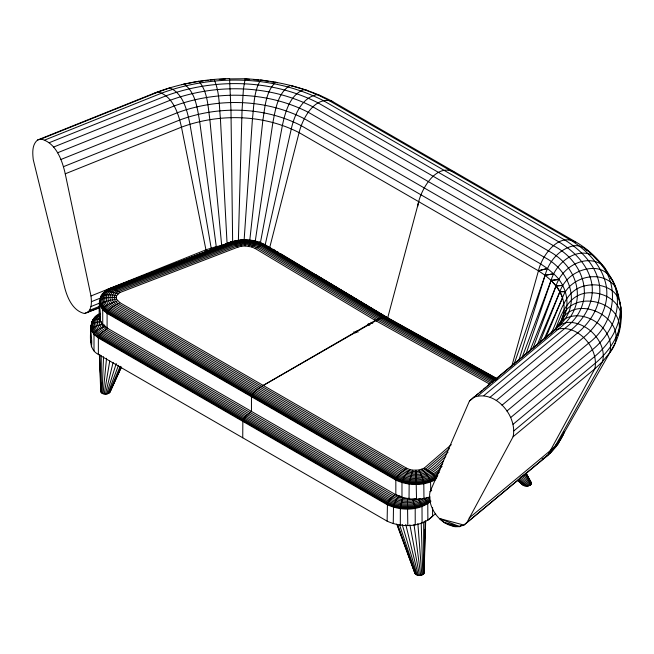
<?xml version="1.0" encoding="UTF-8"?>
<svg xmlns="http://www.w3.org/2000/svg" width="654" height="654" viewBox="0 0 654 654"><rect width="100%" height="100%" fill="white"/><g stroke="black" fill="none" stroke-linecap="round" stroke-linejoin="round"><path stroke-width="0.98" d="M245.119 239.756L245.119 245.945L251.692 246.959L255.166 248.495L375.355 320.46C378.838 319.046 383.62 315.351 387.242 317.746L387.34 318.277L385.598 317.231M517.641 480.477L523.879 485.636L527.361 486.175L530.492 485.129L531.424 483.118L526.356 473.602M396.725 524.058L414.93 573.435C416.819 576.06 421.176 576.01 423.563 574.089L423.702 522.072M424.119 567.999L424.471 551.886M424.773 537.784L424.945 529.732M423.563 574.089L424.037 573.435L425.239 520.707M238.375 240.582L242.045 110.387L243.427 89.026L245.168 78.742C275.195 80.409 305.353 87.129 332.068 101.247L574.089 240.983C609.062 260.259 633.08 304.584 615.193 343.227L559.979 440.093C556.816 447.5 550.455 452.707 544.668 458.021L463.931 525.072C445.456 532.25 426.195 509.548 430.062 491.734L469.474 400.967L554.183 330.295C575.847 321.392 599.538 347.576 594.813 368.864L547.946 455.021L463.931 525.072L439.504 518.524L444.377 522.521L454.857 526.723L459.737 526.642L461.299 525.342M425.68 521.197L424.037 573.435M121.431 367.254L109.978 392.114C108.278 394.558 104.542 394.558 102.089 393.332L103.545 356.724M244.13 239.977L252.452 118.701C254.014 105.793 253.678 91.307 260.627 79.968L268.688 81.398M87.342 312.694C92.189 308.663 91.609 301.608 90.988 295.968L65.245 173.809C62.187 160.246 55.999 142.711 40.973 139.04L37.548 140.021C31.85 144.763 32.528 153.069 33.264 159.699L63.806 283.975C66.397 295.502 71.662 310.413 84.431 313.528L99.629 307.764M103.07 393.765L106.553 358.253M249.73 240.811L262.859 120.238C265.025 107.379 265.606 91.503 275.743 82.2L277.566 82.706L270.658 81.693M230.151 243.051L230.748 241.98L237.95 240.337L241.718 246.198L245.119 245.945M467.144 522.129L513.096 436.733C517.649 415.764 494.988 389.065 473.259 397.501M255.134 241.996L272.89 122.445C275.465 109.463 277.786 92.492 290.327 85.412L292.788 86.066M513.096 436.733L594.813 368.864L602.53 361.605L609.773 352.629C616.992 324.131 570.983 299.941 555.655 328.798C582.992 308.042 571.858 270.969 543.956 257.071L304.192 118.644C265.385 98.803 217.986 97.781 177.373 112.741L60.961 159.462M620.646 309.293L620.924 307.503L619.755 302.565M104.207 394.043L109.733 361.09M108.605 289.828L109.455 288.667L230.748 241.98L234.091 243.427L238.031 247.081L241.718 246.198M260.464 242.495L282.414 125.306C285.299 112.006 289.926 94.495 304.175 89.565L307.249 90.399M409.33 498.291C404.008 498.871 398.572 497.8 393.765 495.47L106.242 329.469L103.169 326.967L101.484 324.359L101.035 321.588C97.585 322.308 92.198 322.185 90.677 326.011C90.971 335.715 87.701 348.893 98.362 354.435L387.111 521.14C401.36 527.77 420.865 527.672 432.58 516.202L432.58 507.479M103.798 293.18L103.921 292.64C108.866 285.749 114.434 289.264 119.87 292.559L238.031 247.081M265.074 245.324L291.316 128.773C294.488 115.014 301.69 97.56 317.108 94.601L320.754 95.664M417.653 206.664C419.525 191.401 435.866 161.832 454.383 172.354M102.089 393.332L100.708 391.411L100.659 382.631M109.978 392.114L120.957 367.483M414.93 573.435L414.93 572.029M105.425 394.133L113.126 362.365M119.87 292.559L116.706 295.502L116.183 297.292C110.796 297.791 102.899 296.524 99.4 301.42C99.383 310.666 97.045 322.913 107.093 328.063L395.834 494.767C406.322 499.869 418.764 500.449 429.825 496.934M269.693 247.604L299.091 132.615C302.475 118.521 314.509 95.95 332.068 101.247L333.319 102.465M387.601 318.187L418.764 201.71M511.616 366.763L538.446 270.805C541.749 256.147 558.336 232.08 575.438 242.25M116.706 295.502L106.937 294.692L101.206 296.066C97.977 302.173 102.155 308.843 107.526 311.999L396.201 478.663C409.028 484.679 425.64 484.892 437.51 476.668M101.885 295.633C98.721 301.592 102.817 308.108 108.065 311.181L396.659 477.796C409.486 483.772 426.539 484.058 437.967 474.992M90.677 342.483L91.184 340.775M518.736 360.779L545.093 275.293C548.739 261.649 559.227 248.978 573.403 245.839C583.932 244.056 591.241 254.144 597.674 260.578M106.643 394.043L116.232 363.51M402.619 498.217L400.346 507.962L400.313 525.178M237.41 240.819C241.498 238.873 247.629 240.222 252.289 240.337L248.52 246.198M526.094 353.92L551.101 280.427C555.671 263.595 575.185 247.048 592.876 255.305L604.598 267.543L606.806 271.811M514.019 364.376L545.093 275.293L553.595 273.773C567.288 285.684 571.67 306.988 561.026 322.308C566.716 285.692 630.162 300.677 617.719 335.314M562.342 435.147L561.083 438.613L557.69 444.499L555.499 446.543M559.186 440.436L561.083 438.613L564.435 431.387M533.157 347.854L556.047 285.929C561.214 268.393 583.016 254.349 600.388 263.652C621.562 287.596 613.207 325.234 588.526 343.252L506.932 411.014M107.779 393.765L118.48 365.316M522.064 357.583L551.101 280.427L558.696 279.446L551.101 280.427L545.101 275.293L538.446 270.805L299.091 132.615C263.112 114.188 219.139 113.256 181.477 127.154L65.245 173.809M451.309 444.655L424.111 468.215L419.018 470.038L412.78 470.169L409.167 482.627L409.036 498.806M539.664 342.753L559.881 291.725C564.492 277.615 579.117 268.124 593.791 268.492C609.389 268.442 616.215 284.686 618.586 297.627M529.789 351.1L556.047 285.929L562.644 285.414L556.064 285.937C565.424 297.243 567.092 314.084 558.557 326.395M545.673 337.987L562.538 297.725C569.242 277.173 600.397 268.688 614.768 286.027C623.099 309.497 610.852 334.864 592.385 349.694L510.717 417.522M108.76 393.332L120.189 366.305M537.163 345.026L559.881 291.725L556.047 285.929L551.109 280.435L556.047 285.929M551.306 332.853C560.102 316.446 562.939 290.989 584.472 285.929C593.979 283.574 604.476 284.964 612.446 290.875C623.327 299.491 621.186 315.269 619.698 327.392C615.716 341.478 606.675 353.544 595.639 362.945L513.905 430.831M544.259 338.797L562.538 297.725L559.889 291.725L565.391 291.602L559.889 291.725M109.504 392.768L121.178 366.902M555.45 329.485C561.949 312.032 569.986 291.488 592.271 292.812C604.034 293.164 616.231 299.687 620.311 311.222C618.962 329.191 608.285 345.018 594.813 356.405L513.096 424.274M491.456 382.713L550.325 333.818C555.957 327.965 562.309 321.449 571.195 322.414C578.406 323.076 585.028 326.321 590.611 330.842C599.113 338.355 605.522 350.037 602.53 361.605L555.32 445.864C552.704 451.464 547.627 456.378 542.101 459.002M558.982 325.602C571.555 287.269 636.407 320.861 609.773 352.629M563.462 434.06L559.979 440.093L555.32 445.864L550.006 450.868L469.163 518.009M229.35 78.905L245.168 78.742M400.673 496.321L399.071 495.977L395.547 501.119L393.52 505.591L393.25 523.658M104.877 291.856L100.659 297.137C103.103 288.316 112.145 292.044 118.022 293.85M435.662 513.529L427.88 520.273L427.773 503.081L424.217 498.332C413.908 504.03 400.82 504.046 390.266 498.953L102.106 332.584C95.746 329.469 93.211 320.501 99.236 315.727L96.154 316.242C86.761 323.714 93.22 336.794 91.38 346.816M96.98 315.947C90.326 321.212 93.04 331.145 100.078 334.611L388.558 501.168C401.531 507.21 419.149 507.275 430.054 497.081M100.029 316.561C94.92 321.049 97.92 328.815 103.357 331.537L391.329 497.792C400.273 502.117 411.235 502.566 420.35 498.52M549.695 453.287L553.423 448.669M101.206 296.066C97.601 303.579 101.591 312.35 100.111 320.444M412.78 470.169L409.829 469.539L405.047 475.679L402.578 480.224L401.973 482.595L401.973 497.285M251.692 246.959L255.894 243.362L259.45 241.972M550.325 333.818L554.183 330.295M449.306 448.693L425.738 469.098C419.476 472.531 411.554 472.368 405.21 469.22L118.186 303.513C112.807 301.216 112.954 293.728 118.399 291.659L237.001 246.01C243.427 243.991 250.654 244.334 256.621 247.596L376.925 319.626M448.023 452.143L427.34 470.046C420.179 473.986 411.104 473.864 403.829 470.283L116.551 304.421C110.387 301.747 110.755 293.18 116.952 290.85L235.988 245.029C243.214 242.789 251.332 243.149 258.044 246.787L378.462 318.882M445.766 456.435C436.717 463.449 428.942 475.033 416.148 474.387C411.431 474.412 406.731 473.496 402.488 471.379L114.973 305.385C108.057 302.344 108.629 292.73 115.554 290.139L235.015 244.163C243.002 241.702 251.986 242.086 259.425 246.092L379.941 318.245M443.576 460.62C435.85 467.798 427.683 476.374 416.222 475.785C411.047 475.801 405.881 474.829 401.229 472.507L113.469 306.374C105.858 302.982 106.61 292.387 114.237 289.55L234.091 243.427C242.806 240.754 252.607 241.154 260.725 245.503L381.347 317.721M442.791 463.506C435.703 470.88 427.054 477.575 416.287 477.167C410.687 477.175 405.096 476.145 400.052 473.635L112.087 307.372C103.806 303.66 104.746 292.158 113.011 289.093L233.233 242.822C242.626 239.961 253.188 240.386 261.935 245.046L382.655 317.321M442.129 466.171C431.983 478.949 413.23 481.769 398.997 474.747L110.828 308.377C101.959 304.363 103.062 292.044 111.899 288.774L232.456 242.372C242.462 239.331 253.703 239.773 263.031 244.727L383.833 317.059M440.167 469.809C429.735 481.344 411.489 482.194 398.065 475.826L109.725 309.35C100.34 305.091 101.583 292.044 110.927 288.594L231.778 242.078C242.315 238.89 254.161 239.348 263.987 244.547L384.871 316.92M439.447 472.18C428.558 482.914 410.524 483.028 397.28 476.848L108.801 310.29C98.975 305.81 100.34 292.158 110.109 288.553M427.602 497.392C417.08 505.926 401.221 505.632 389.343 500.081L101.002 333.614C93.465 330.147 91.748 319.095 99.408 314.803M430.013 498.708C418.658 508.493 401.033 508.264 387.928 502.182L99.334 335.559C94.094 332.485 89.999 325.978 93.154 320.019L99.956 318.792C97.56 323.321 100.798 328.177 104.746 330.491L392.498 496.623C399.627 500.114 408.063 500.833 415.674 498.618M430.111 499.967C418.429 509.54 400.738 509.27 387.479 503.114L98.803 336.45C88.568 331.774 89.737 317.435 99.972 313.577M430.087 501.078C418.192 510.422 400.526 510.145 387.201 503.948L98.476 337.251L94.135 333.72L91.519 329.665L90.824 325.357M430.97 501.119C419.091 511.232 400.763 510.995 387.111 504.667L98.362 337.963L94.004 334.415L91.38 330.344C93.097 326.003 98.885 325.316 102.841 324.041M469.474 400.967L474.183 397.052M475.752 395.752L478.107 393.798M479.676 392.49L482.031 390.536M483.6 389.228L485.955 387.274M487.524 385.974L489.879 384.012M478.188 395.662L559.211 328.365C589.385 305.729 579.305 266.889 548.371 250.891L308.271 112.275C267.208 91.298 217.063 90.211 174.087 106.013L57.527 152.791M483.935 395.556L565.072 328.177C597.127 304.077 586.385 262.769 553.513 245.741L313.029 106.904C269.334 84.603 215.992 83.442 170.253 100.225L53.538 147.076M490.099 397.215L571.359 329.722C584.455 318.882 594.314 302.271 591.968 284.768C589.074 265.974 574.637 251.512 559.023 241.98L318.13 102.899C271.614 79.183 214.839 77.94 166.149 95.778L49.254 142.695M496.263 400.51L577.645 332.919C591.527 321.408 601.95 303.791 599.465 285.242C596.391 265.32 581.095 249.975 564.533 239.854L323.231 100.536C273.887 75.406 213.686 74.074 162.037 92.974L44.971 139.956M502.002 405.218L583.499 337.529C598.116 325.414 609.062 306.857 606.446 287.327C603.209 266.341 587.112 250.171 569.675 239.511L327.981 99.972L317.108 94.601L304.175 89.565L290.327 85.412M430.062 491.734L431.632 490.426M409.829 469.539L406.616 468.223C402.48 471.444 397.346 474.779 395.834 480.077L395.834 494.767M103.921 292.64L108.695 289.305L230.216 242.536M106.201 291.504L107.804 290.392M99.972 313.83L95.198 317.157L91.936 321.727L96.154 316.242M255.166 248.495L260.725 245.503L264.796 244.514L387.242 317.746L280.345 253.548M375.355 320.46L263.235 385.443C258.829 388.402 253.196 391.378 251.463 396.725L251.463 411.415L246.19 415.764L242.838 420.596L242.74 437.788M263.235 385.443L377.293 319.839L384.953 316.969L386.465 317.084L496.803 378.511M406.616 468.223L119.854 302.663C115.186 305.385 109.071 307.969 107.093 313.372L107.093 328.063M435.678 478.957C423.539 485.431 408.268 485.317 395.932 479.423L107.199 312.735L102.858 309.203L100.25 305.148L99.547 300.84M435.777 479.603C423.588 486.102 408.235 485.996 395.834 480.077L107.093 313.372L102.727 309.824L100.111 305.745C103.283 300.497 111.025 300.39 116.477 299.099L119.854 302.663M98.362 354.435L98.362 337.963C99.522 333.442 104.231 330.957 107.828 328.488L105.008 326.199C101.043 328.144 95.525 329.82 94.004 334.415L94.004 350.896M37.548 140.021L154.924 92.909C178.73 83.818 204.113 79.191 229.562 78.545L230.976 110.248L232.644 241.53M40.973 139.04L158.211 91.993L169.803 87.889C183.472 93.612 187.183 110.992 189.954 124.154L211.471 249.812M63.593 166.631L179.891 119.952C218.689 105.646 263.987 106.61 301.061 125.584L540.572 263.864L547.406 268.475L553.595 273.773L545.101 275.293M90.988 295.968L206.165 249.738L216.392 246.55L223.496 245.307M91.462 301.658L100.904 297.872M90.988 306.554L99.482 303.145M89.582 310.315L99.972 306.146M84.431 313.528L98.623 307.83M108.981 288.913L231.205 241.947M117.573 300.807C112.398 302.892 105.327 304.396 102.727 309.824L102.727 324.523M181.722 84.677L198.751 81.235C207.784 91.356 207.907 106.716 209.877 119.576L221.681 245.528M154.924 92.909L158.211 91.993C172.942 96.154 178.493 113.714 181.477 127.154L206.312 251.643M230.421 242.176L237.516 240.476M231.115 242.323L234.712 241.457M197.181 81.709L203.157 80.982M205.152 80.736L208.144 80.377M210.138 80.131L213.122 79.772M239.421 240.337L241.318 240.19M219.213 79.445L225.295 79.118M245.642 79.101L249.673 79.42M253.711 79.739L258.755 80.14M253.237 240.558L257.055 241.473M444.377 522.521L459.737 526.642L439.504 518.524M399.071 495.977L395.106 494.35L390.266 498.953L387.479 503.114L387.111 521.14M258.959 241.931L264.796 244.514M183.946 84.088C195.669 92.01 197.246 108.621 199.691 121.538L216.499 248.463M424.111 468.215L432.948 474.125L436.504 478.565M385.795 316.961L496.983 378.854M384.953 316.969L496.084 378.838M383.955 317.125L495.904 379.451M382.819 317.419L495.577 380.195M381.568 317.844L494.236 380.571M380.211 318.4L493.59 381.519M378.78 319.07L492.053 382.132M377.293 319.839L490.467 382.852M375.788 320.705L489.748 384.151M374.799 319.904L376.565 320.926M370.965 322.299L372.739 323.321M368.276 323.665L370.05 324.686M367.654 324.343L369.412 325.365M315.539 274.59L386.939 317.337M273.331 249.346L275.089 250.4M276.838 251.447L278.596 252.501M376.892 312.015L379.508 313.577M381.249 314.623L382.991 315.669M356.43 331.006L358.179 332.06M355.147 331.382L356.896 332.428M353.757 331.88L355.498 332.927M584.946 249.199L587.439 250.874M517.788 480.502L523.012 485.129M517.845 480.314L523.879 485.636M519.055 481.131L520.568 482.48M518.238 479.823L524.949 485.987M421.879 469.278L427.315 475.205L430.504 480.535L430.806 490.794M518.974 479.153L526.135 486.175M531.105 482.431L526.11 473.897M519.709 477.992L527.361 486.175M520.78 476.766L528.555 485.987M522.374 475.989L529.617 485.636M418.585 499.362L422.002 505.844L422.083 523.045M523.658 474.951L530.492 485.129M610.583 277.713L613.362 281.915M214.022 79.387C219.556 91.364 219.123 105.351 220.39 118.3L227.085 243.86M104.011 324.654L105.008 326.199M524.81 474.15L531.105 484.516M525.456 473.243L531.424 483.829M526.168 473.406L531.424 483.118M419.018 470.038L422.026 476.603L423.792 482.309L423.964 498.487M412.764 499.394L415.192 507.643L415.233 524.851M397.485 525.317L414.767 572.732M397.632 524.533L415.396 574.089M399.48 524.696L416.148 574.653M402.161 524.385L417.121 575.087M405.742 524.402L418.258 575.356M409.886 524.786L419.484 575.455M116.183 297.292L116.477 299.099M414.023 524.475L420.702 575.356M417.865 523.552L421.838 575.087M415.911 470.34L416.533 499.206M407.426 498.479L407.81 525.579M99.408 354.901L100.708 391.411M421.201 523.028L422.811 574.653M99.8 354.419L100.871 392.114M100.176 364.45L100.389 372.527M101.223 355.621L101.345 392.768M564.598 431.411A96.465 55.688 0 0 1 555.336 445.873M547.406 268.475L538.446 270.805L547.406 268.475"/></g></svg>
